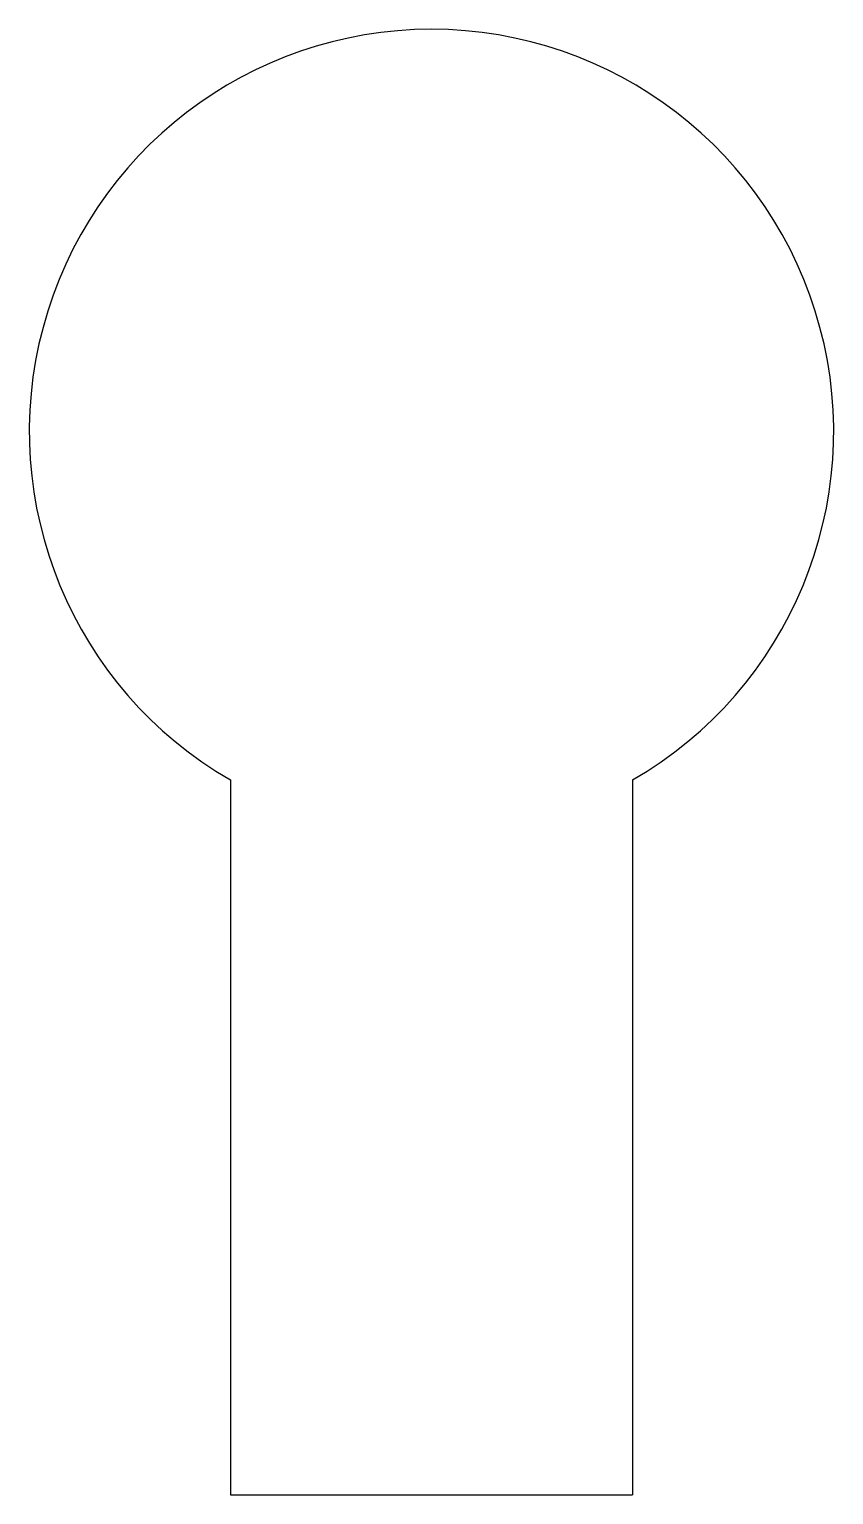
# Model space of a CAD drawing. Extents: x -8.9 to 26.7, y 0 to 64.8.
import ezdxf

# ---------------------------------------------------------------- set-up
doc = ezdxf.new("R2010")
doc.units = 0
doc.header["$MEASUREMENT"] = 0
doc.layers.add('MODELSKETCH_VISIBLE', color=7, linetype='CONTINUOUS')

msp = doc.modelspace()

# ---------------------------------------------------------------- linework, layer by layer
at = {"layer": 'MODELSKETCH_VISIBLE'}
for p, q in [((0, 31.592), (0, 0)), ((17.78, 31.592), (17.78, 0)), ((0, 0), (17.78, 0))]:
    msp.add_line(p, q, dxfattribs=at)
msp.add_arc((8.89, 46.99), 17.78, 300, 240, dxfattribs=at)

doc.saveas('drawing.dxf')
